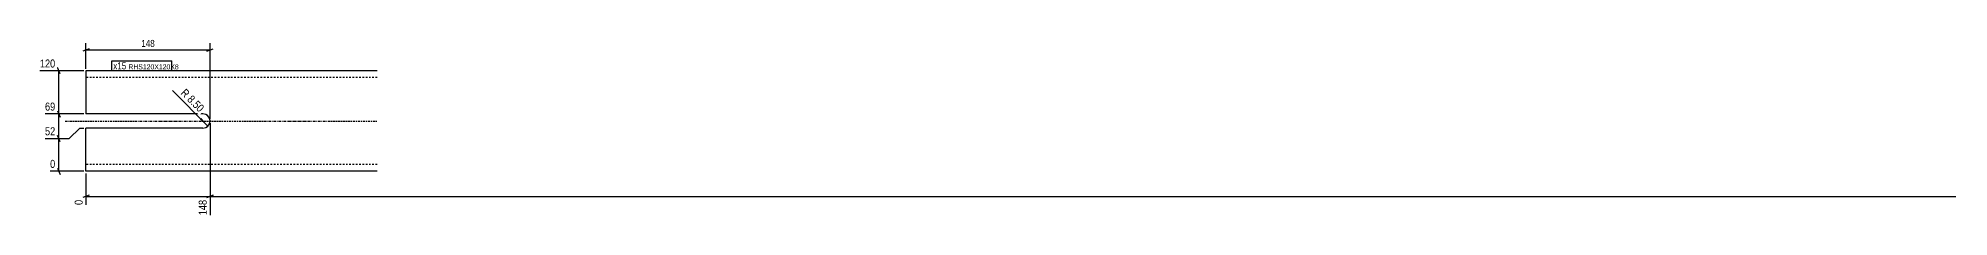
# Model space of a CAD drawing. Header units: millimetres. Extents: x 103 to 24248, y 5 to 225.
# Drawn here: x 103 to 2382, y 12 to 225 of the extents above; entities that cross this region are included whole.
import ezdxf

# ---------------------------------------------------------------- set-up
doc = ezdxf.new("R2010")
doc.units = ezdxf.units.MM
doc.linetypes.add('DXK_LINE_DOT2', pattern=[3.9198, 1.9599, -1.9599])
doc.linetypes.add('DXK_LINE_DOT3', pattern=[5.9187, 2.979, -0.9799, 0.9799, -0.9799])
for name, color, linetype in [('MÅLSÆTNING', 7, 'Continuous'), ('STÅL', 7, 'Continuous'), ('TEKST', 7, 'Continuous')]:
    doc.layers.add(name, color=color, linetype=linetype)
doc.styles.add('Arial Narrow', font='ARIALN.TTF', dxfattribs={"height": 0.2})

msp = doc.modelspace()

# ---------------------------------------------------------------- hatches: boundary and pattern name
at = {"layer": 'MÅLSÆTNING', "linetype": 'Continuous'}
msp.add_hatch(color=7, dxfattribs=at).paths.add_polyline_path([(297.6, 129.8), (305.5, 120.1), (295.8, 128.1)])

# ---------------------------------------------------------------- linework, layer by layer
at = {"layer": 'MÅLSÆTNING', "color": 7, "linetype": 'Continuous'}
for p, q in [((163.8, 212.5), (156.3, 209.5)), ((160, 188.6), (160, 219)), ((160, 211), (308, 211)), ((304.3, 209.5), (311.8, 212.5)), ((157.5, 186.1), (105, 186.1)), ((129, 182.4), (126, 189.9)), ((127.5, 134.6), (127.5, 186.1)), ((305.5, 120.1), (263.2, 162.5)), ((126, 138.4), (129, 130.9)), ((157.5, 134.6), (111.1, 134.6)), ((157.5, 134.6), (111.1, 134.6)), ((140, 105.1), (152.5, 117.6)), ((140, 105.1), (152.5, 117.6)), ((152.5, 117.6), (157.5, 117.6)), ((152.5, 117.6), (157.5, 117.6)), ((111.1, 105.1), (140, 105.1)), ((129, 101.4), (126, 108.9)), ((127.5, 66.1), (127.5, 105.1)), ((126, 69.9), (129, 62.4)), ((157.5, 66.1), (117.2, 66.1)), ((160, 63.6), (160, 25.8)), ((163.8, 37.6), (156.3, 34.6)), ((160, 36.1), (308, 36.1)), ((304.3, 34.6), (311.8, 37.6))]:
    msp.add_line(p, q, dxfattribs=at)
msp.add_arc((299.5, 126.1), 8.5, 270, 360, dxfattribs=at)
at = {"layer": 'STÅL', "color": 2, "linetype": 'Continuous'}
for p, q in [((160, 186.1), (160, 134.6)), ((507.4, 186.1), (160, 186.1)), ((299.5, 134.6), (160, 134.6)), ((160, 86.1), (160, 117.6)), ((299.5, 117.6), (160, 117.6)), ((302.8, 134), (299.5, 134.6)), ((299.5, 117.6), (302.8, 118.3)), ((160, 66.1), (160, 86.1)), ((507.4, 66.1), (160, 66.1))]:
    msp.add_line(p, q, dxfattribs=at)
at = {"layer": 'STÅL', "color": 7, "linetype": 'DXK_LINE_DOT2'}
for p, q in [((507.4, 178.1), (160, 178.1)), ((160, 67.6), (160, 86.1)), ((507.4, 74.1), (160, 74.1))]:
    msp.add_line(p, q, dxfattribs=at)
at = {"layer": 'STÅL', "color": 7, "linetype": 'DXK_LINE_DOT3'}
msp.add_line((135, 126.1), (507.4, 126.1), dxfattribs=at)
at = {"layer": 'STÅL', "color": 2, "linetype": 'Continuous'}
msp.add_arc((299.5, 126.1), 8.5, 292.5, 67.5, dxfattribs=at)

# ---------------------------------------------------------------- next in the draw order: wipeouts: each hides what was drawn before it
at = {"color": 0}
for points, layer in [([(243.8, 212.9), (243.8, 225.2), (224.3, 225.2), (224.3, 212.9)], 'MÅLSÆTNING'), ([(295.1, 133.2), (305, 143.1), (279.4, 168.7), (269.5, 158.8)], 'MÅLSÆTNING'), ([(208, 187.9), (208, 196.6), (192.5, 196.6), (192.5, 187.9)], 'TEKST')]:
    msp.add_wipeout(points, dxfattribs=at).dxf.layer = layer
at = {"color": 0, "linetype": 'Continuous'}
for points in [[(125.3, 188.1), (125.3, 202.1), (103, 202.1), (103, 188.1)], [(125.3, 107.1), (125.3, 121.1), (109.1, 121.1), (109.1, 107.1)], [(125.3, 68.1), (125.3, 82.1), (115.2, 82.1), (115.2, 68.1)], [(158, 33.9), (144, 33.9), (144, 23.8), (158, 23.8)]]:
    msp.add_wipeout(points, dxfattribs=at).dxf.layer = 'MÅLSÆTNING'

# ---------------------------------------------------------------- next in the draw order: linework, layer by layer
at = {"layer": 'MÅLSÆTNING', "color": 7, "linetype": 'Continuous'}
for p, q in [((308, 128.6), (308, 219)), ((126, 138.4), (129, 130.9)), ((127.5, 105.1), (127.5, 134.6)), ((308, 123.6), (308, 13.6)), ((111.1, 105.1), (140, 105.1)), ((129, 101.4), (126, 108.9))]:
    msp.add_line(p, q, dxfattribs=at)

# ---------------------------------------------------------------- next in the draw order: texts
at = {"layer": 'MÅLSÆTNING', "color": 3, "style": 'Arial Narrow'}
msp.add_text('148', height=8.35, dxfattribs=at).set_placement((226, 214.7))
at = {"layer": 'MÅLSÆTNING', "color": 3, "linetype": 'Continuous', "style": 'Arial Narrow'}
for s, p in [('120', (105, 190.1)), ('52', (111.1, 109.1)), ('0', (117.2, 70.1))]:
    msp.add_text(s, height=9.54, dxfattribs=at).set_placement(p)
at = {"layer": 'MÅLSÆTNING', "color": 3, "style": 'Arial Narrow'}
msp.add_text('R 8.50', height=9.54, rotation=-45.0001, dxfattribs=at).set_placement((272.3, 158.8))
at = {"layer": 'MÅLSÆTNING', "color": 3, "linetype": 'Continuous', "style": 'Arial Narrow'}
msp.add_text('0', height=9.54, rotation=90.0002, dxfattribs=at).set_placement((156, 25.8))

# ---------------------------------------------------------------- next in the draw order: wipeouts: each hides what was drawn before it
at = {"color": 0}
msp.add_wipeout([(208, 187.9), (208, 196.6), (192.5, 196.6), (192.5, 187.9)], dxfattribs=at).dxf.layer = 'TEKST'

# ---------------------------------------------------------------- next in the draw order: linework, layer by layer
at = {"layer": 'TEKST', "color": 7, "linetype": 'Continuous'}
msp.add_line((191, 186.4), (191, 198.1), dxfattribs=at)

# ---------------------------------------------------------------- next in the draw order: wipeouts: each hides what was drawn before it
at = {"color": 0, "linetype": 'Continuous'}
for points in [[(125.3, 136.6), (125.3, 150.6), (109.1, 150.6), (109.1, 136.6)], [(306, 33.9), (292, 33.9), (292, 11.6), (306, 11.6)]]:
    msp.add_wipeout(points, dxfattribs=at).dxf.layer = 'MÅLSÆTNING'
at = {"color": 0}
msp.add_wipeout([(260.9, 187.9), (260.9, 194.1), (210.6, 194.1), (210.6, 187.9)], dxfattribs=at).dxf.layer = 'TEKST'

# ---------------------------------------------------------------- next in the draw order: linework, layer by layer
at = {"layer": 'MÅLSÆTNING', "color": 7, "linetype": 'Continuous'}
for p, q in [((308, 123.6), (308, 13.6)), ((311.8, 37.6), (304.3, 34.6)), ((308, 36.1), (9012, 36.1))]:
    msp.add_line(p, q, dxfattribs=at)

# ---------------------------------------------------------------- next in the draw order: texts
at = {"layer": 'MÅLSÆTNING', "color": 3, "linetype": 'Continuous', "style": 'Arial Narrow'}
msp.add_text('69', height=9.54, dxfattribs=at).set_placement((111.1, 138.6))
msp.add_text('148', height=9.54, rotation=90.0002, dxfattribs=at).set_placement((304, 13.6))

# ---------------------------------------------------------------- next in the draw order: wipeouts: each hides what was drawn before it
at = {"color": 0}
msp.add_wipeout([(260.9, 187.9), (260.9, 194.1), (210.6, 194.1), (210.6, 187.9)], dxfattribs=at).dxf.layer = 'TEKST'

# ---------------------------------------------------------------- next in the draw order: linework, layer by layer
at = {"layer": 'TEKST', "color": 7, "linetype": 'Continuous'}
for p, q in [((191, 198.1), (262.4, 198.1)), ((191, 186.4), (262.4, 186.4)), ((262.4, 186.4), (262.4, 198.1))]:
    msp.add_line(p, q, dxfattribs=at)

# ---------------------------------------------------------------- next in the draw order: texts
at = {"layer": 'TEKST', "color": 3, "style": 'Arial Narrow'}
for s, height, p in [('x15', 8.35, (192.5, 187.9)), ('RHS120X120X8', 5.965, (210.6, 187.9))]:
    msp.add_text(s, height=height, dxfattribs=at).set_placement(p)

doc.saveas('drawing.dxf')
